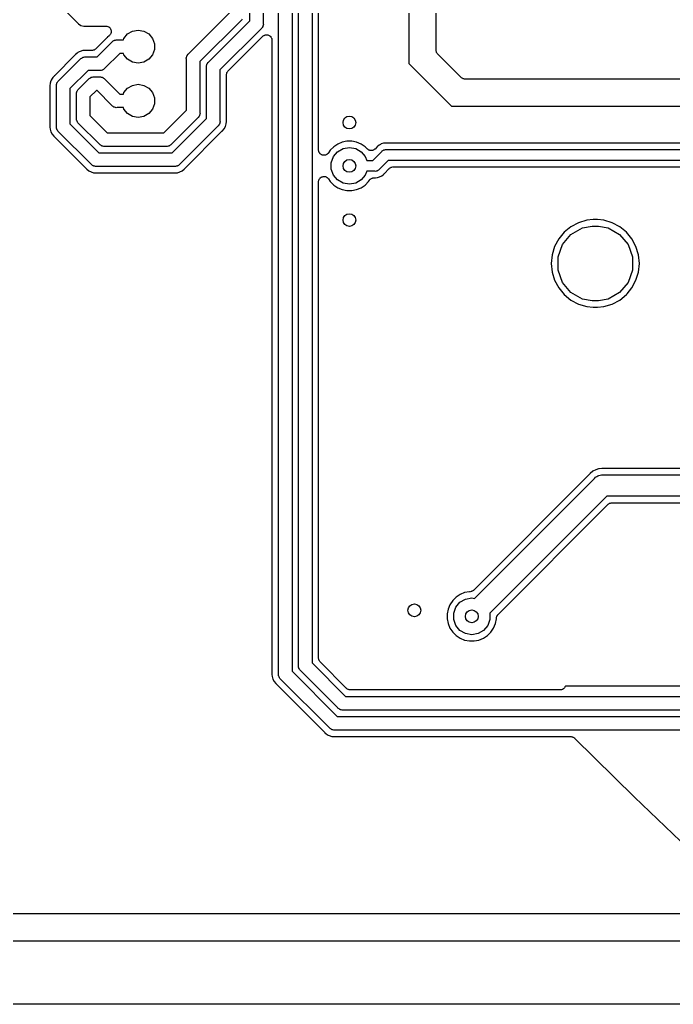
# Model space of a CAD drawing. Extents: x 50 to 248, y -151 to -36.
# Drawn here: x 99.85 to 130.51, y -151.31 to -105.16 of the extents above; entities that cross this region are included whole.
import ezdxf

# ---------------------------------------------------------------- set-up
doc = ezdxf.new("R2010")
doc.units = 0
doc.header["$MEASUREMENT"] = 0
doc.layers.add('BLACK', color=7, linetype='CONTINUOUS')

msp = doc.modelspace()

# ---------------------------------------------------------------- linework, layer by layer
at = {"layer": 'BLACK', "linetype": 'CONTINUOUS'}
for p, q in [((110.642, -105.219), (110.642, -51.8679)), ((111.277, -51.9856), (111.277, -105.337)), ((118.11, -68.9116), (118.11, -107.208)), ((119.38, -106.589), (119.38, -69.8768)), ((111.989, -135.817), (111.989, -88.4652)), ((112.624, -88.5829), (112.624, -135.699)), ((112.928, -135.428), (112.928, -88.8545)), ((113.563, -88.9722), (113.563, -135.31)), ((113.868, -111.265), (113.868, -89.2036)), ((100.64, -103.389), (102.605, -105.354)), ((107.773, -106.759), (109.703, -104.83)), ((110.235, -105.196), (108.306, -107.125)), ((110.267, -105.169), (110.235, -105.196)), ((110.288, -105.132), (110.267, -105.169)), ((102.605, -105.354), (102.723, -105.433)), ((102.723, -105.433), (102.863, -105.461)), ((102.863, -105.461), (103.895, -105.461)), ((103.895, -105.461), (103.897, -105.461)), ((103.897, -105.461), (103.898, -105.461)), ((103.898, -105.461), (103.94, -105.469)), ((103.94, -105.469), (103.982, -105.476)), ((103.982, -105.476), (103.983, -105.477)), ((103.983, -105.477), (103.985, -105.477)), ((103.985, -105.477), (104.022, -105.499)), ((104.022, -105.499), (104.059, -105.52)), ((104.059, -105.52), (104.059, -105.521)), ((104.059, -105.521), (104.061, -105.522)), ((104.061, -105.522), (104.088, -105.555)), ((104.088, -105.555), (104.115, -105.588)), ((104.115, -105.588), (104.116, -105.589)), ((104.116, -105.589), (104.117, -105.59)), ((104.117, -105.59), (104.131, -105.631)), ((104.131, -105.631), (104.145, -105.671)), ((104.145, -105.671), (104.145, -105.672)), ((104.145, -105.672), (104.146, -105.673)), ((104.146, -105.673), (104.145, -105.716)), ((105.145, -105.699), (105.41, -105.652)), ((105.41, -105.652), (105.675, -105.699)), ((108.713, -107.148), (110.642, -105.219)), ((111.175, -105.585), (109.245, -107.514)), ((111.207, -105.558), (111.175, -105.585)), ((111.228, -105.521), (111.207, -105.558)), ((111.252, -105.487), (111.228, -105.521)), ((111.256, -105.473), (111.252, -105.487)), ((111.263, -105.461), (111.256, -105.473)), ((111.27, -105.419), (111.263, -105.461)), ((111.281, -105.379), (111.27, -105.419)), ((111.277, -105.337), (111.281, -105.379)), ((103.94, -106.016), (103.427, -106.529)), ((103.947, -106.006), (103.94, -106.016)), ((103.956, -105.998), (103.947, -106.006)), ((103.968, -105.984), (103.956, -105.998)), ((104.042, -105.923), (103.968, -105.984)), ((104.056, -105.911), (104.042, -105.923)), ((104.042, -105.923), (104.042, -105.923)), ((104.042, -105.923), (104.042, -105.923)), ((104.057, -105.91), (104.056, -105.911)), ((104.059, -105.909), (104.057, -105.91)), ((104.086, -105.877), (104.059, -105.909)), ((104.114, -105.844), (104.086, -105.877)), ((104.115, -105.842), (104.114, -105.843)), ((104.114, -105.843), (104.114, -105.844)), ((104.13, -105.802), (104.115, -105.842)), ((104.145, -105.762), (104.13, -105.802)), ((104.145, -105.716), (104.145, -105.759)), ((104.145, -105.759), (104.145, -105.76)), ((104.145, -105.76), (104.145, -105.762)), ((104.239, -106.158), (104.274, -106.134)), ((104.274, -106.134), (104.287, -106.13)), ((104.287, -106.13), (104.3, -106.123)), ((104.3, -106.123), (104.341, -106.116)), ((104.341, -106.116), (104.382, -106.105)), ((104.382, -106.105), (104.424, -106.108)), ((104.424, -106.108), (104.715, -106.108)), ((104.715, -106.108), (104.74, -106.039)), ((104.74, -106.039), (104.913, -105.833)), ((104.913, -105.833), (105.145, -105.699)), ((105.675, -105.699), (105.907, -105.833)), ((105.907, -105.833), (106.08, -106.039)), ((106.08, -106.039), (106.172, -106.292)), ((109.625, -107.566), (111.25, -105.94)), ((111.25, -105.94), (111.277, -105.921)), ((111.277, -105.921), (111.303, -105.9)), ((111.303, -105.9), (111.313, -105.896)), ((111.313, -105.896), (111.322, -105.89)), ((111.322, -105.89), (111.355, -105.881)), ((111.355, -105.881), (111.386, -105.87)), ((111.386, -105.87), (111.397, -105.87)), ((111.397, -105.87), (111.408, -105.867)), ((111.408, -105.867), (111.441, -105.87)), ((111.441, -105.87), (111.474, -105.87)), ((111.474, -105.87), (111.484, -105.874)), ((111.484, -105.874), (111.496, -105.875)), ((111.496, -105.875), (111.526, -105.889)), ((111.526, -105.889), (111.557, -105.9)), ((111.557, -105.9), (111.565, -105.907)), ((111.565, -105.907), (111.575, -105.912)), ((111.575, -105.912), (111.599, -105.935)), ((111.599, -105.935), (111.624, -105.957)), ((111.624, -105.957), (111.63, -105.966)), ((111.63, -105.966), (111.638, -105.974)), ((111.638, -105.974), (111.652, -106.004)), ((111.652, -106.004), (111.668, -106.033)), ((111.668, -106.033), (111.67, -106.044)), ((111.67, -106.044), (111.675, -106.054)), ((111.675, -106.054), (111.678, -106.087)), ((111.678, -106.087), (111.684, -106.12)), ((111.684, -106.12), (111.684, -135.788)), ((103.301, -106.594), (103.269, -106.603)), ((103.334, -106.588), (103.301, -106.594)), ((103.343, -106.583), (103.334, -106.588)), ((103.354, -106.58), (103.343, -106.583)), ((103.381, -106.561), (103.354, -106.58)), ((103.41, -106.544), (103.381, -106.561)), ((103.417, -106.536), (103.41, -106.544)), ((103.427, -106.529), (103.417, -106.536)), ((103.478, -106.909), (104.176, -106.211)), ((104.176, -106.211), (104.203, -106.179)), ((104.203, -106.179), (104.239, -106.158)), ((106.172, -106.56), (106.08, -106.813)), ((106.172, -106.292), (106.172, -106.56)), ((119.382, -106.6), (119.38, -106.589)), ((102.459, -106.817), (101.483, -107.793)), ((101.677, -108.029), (102.695, -107.011)), ((102.466, -106.806), (102.459, -106.817)), ((102.476, -106.798), (102.466, -106.806)), ((102.487, -106.784), (102.476, -106.798)), ((102.542, -106.739), (102.487, -106.784)), ((102.582, -106.706), (102.542, -106.739)), ((102.542, -106.739), (102.542, -106.739)), ((102.641, -106.674), (102.582, -106.706)), ((102.69, -106.648), (102.641, -106.674)), ((102.641, -106.674), (102.641, -106.674)), ((102.807, -106.613), (102.69, -106.648)), ((102.695, -107.011), (102.722, -106.979)), ((102.722, -106.979), (102.759, -106.958)), ((102.759, -106.958), (102.793, -106.934)), ((102.793, -106.934), (102.807, -106.93)), ((102.911, -106.603), (102.807, -106.613)), ((102.807, -106.93), (102.819, -106.923)), ((102.819, -106.923), (102.861, -106.916)), ((102.861, -106.916), (102.901, -106.905)), ((102.901, -106.905), (102.943, -106.909)), ((102.929, -106.601), (102.911, -106.603)), ((102.911, -106.603), (102.911, -106.603)), ((102.948, -106.603), (102.929, -106.601)), ((102.943, -106.909), (103.478, -106.909)), ((102.96, -106.602), (102.948, -106.603)), ((102.972, -106.604), (102.96, -106.602)), ((103.247, -106.604), (102.972, -106.604)), ((103.258, -106.602), (103.247, -106.604)), ((103.269, -106.603), (103.258, -106.602)), ((104.542, -106.743), (103.844, -107.441)), ((104.715, -106.743), (104.542, -106.743)), ((104.74, -106.813), (104.715, -106.743)), ((104.913, -107.019), (104.74, -106.813)), ((105.145, -107.153), (104.913, -107.019)), ((105.907, -107.019), (105.675, -107.153)), ((106.08, -106.813), (105.907, -107.019)), ((107.667, -106.965), (107.678, -106.925)), ((107.671, -107.007), (107.667, -106.965)), ((107.671, -109.402), (107.671, -107.007)), ((107.678, -106.925), (107.685, -106.883)), ((107.685, -106.883), (107.692, -106.871)), ((107.692, -106.871), (107.696, -106.857)), ((107.696, -106.857), (107.72, -106.823)), ((107.72, -106.823), (107.741, -106.786)), ((107.741, -106.786), (107.773, -106.759)), ((119.381, -106.611), (119.382, -106.6)), ((119.39, -106.643), (119.381, -106.611)), ((119.395, -106.676), (119.39, -106.643)), ((119.401, -106.685), (119.395, -106.676)), ((119.404, -106.696), (119.401, -106.685)), ((119.423, -106.723), (119.404, -106.696)), ((119.439, -106.752), (119.423, -106.723)), ((119.448, -106.759), (119.439, -106.752)), ((119.454, -106.768), (119.448, -106.759)), ((120.562, -107.876), (119.454, -106.768)), ((103.746, -107.518), (103.732, -107.522)), ((103.781, -107.494), (103.746, -107.518)), ((103.817, -107.473), (103.781, -107.494)), ((103.844, -107.441), (103.817, -107.473)), ((105.41, -107.2), (105.145, -107.153)), ((105.675, -107.153), (105.41, -107.2)), ((108.306, -107.125), (108.306, -109.52)), ((108.607, -107.355), (108.618, -107.314)), ((108.61, -107.396), (108.607, -107.355)), ((108.61, -109.791), (108.61, -107.396)), ((108.618, -107.314), (108.625, -107.272)), ((108.625, -107.272), (108.632, -107.26)), ((108.632, -107.26), (108.636, -107.246)), ((108.636, -107.246), (108.66, -107.212)), ((108.66, -107.212), (108.681, -107.175)), ((108.681, -107.175), (108.713, -107.148)), ((109.245, -107.514), (109.245, -109.909)), ((118.11, -107.208), (118.111, -107.22)), ((118.111, -107.22), (118.119, -107.229)), ((118.119, -107.229), (120.101, -109.211)), ((101.372, -107.916), (101.329, -107.996)), ((101.405, -107.876), (101.372, -107.916)), ((101.45, -107.821), (101.405, -107.876)), ((101.405, -107.876), (101.405, -107.876)), ((101.464, -107.81), (101.45, -107.821)), ((101.472, -107.8), (101.464, -107.81)), ((101.483, -107.793), (101.472, -107.8)), ((103.061, -107.544), (102.21, -108.395)), ((102.617, -108.418), (103.084, -107.951)), ((103.596, -107.544), (103.061, -107.544)), ((103.084, -107.951), (103.111, -107.919)), ((103.111, -107.919), (103.148, -107.898)), ((103.148, -107.898), (103.182, -107.874)), ((103.182, -107.874), (103.196, -107.87)), ((103.196, -107.87), (103.208, -107.863)), ((103.208, -107.863), (103.25, -107.856)), ((103.25, -107.856), (103.291, -107.845)), ((103.291, -107.845), (103.332, -107.848)), ((103.332, -107.848), (103.596, -107.848)), ((103.638, -107.547), (103.596, -107.544)), ((103.596, -107.848), (103.638, -107.845)), ((103.679, -107.536), (103.638, -107.547)), ((103.638, -107.845), (103.679, -107.856)), ((103.72, -107.529), (103.679, -107.536)), ((103.679, -107.856), (103.72, -107.863)), ((103.732, -107.522), (103.72, -107.529)), ((103.72, -107.863), (103.732, -107.87)), ((103.732, -107.87), (103.746, -107.874)), ((103.746, -107.874), (103.781, -107.898)), ((103.781, -107.898), (103.817, -107.919)), ((103.817, -107.919), (103.844, -107.951)), ((103.844, -107.951), (104.542, -108.648)), ((109.55, -107.746), (109.552, -107.735)), ((109.55, -109.88), (109.55, -107.746)), ((109.551, -107.723), (109.56, -107.691)), ((109.552, -107.735), (109.551, -107.723)), ((109.56, -107.691), (109.566, -107.659)), ((109.566, -107.659), (109.571, -107.649)), ((109.571, -107.649), (109.574, -107.638)), ((109.574, -107.638), (109.593, -107.611)), ((109.593, -107.611), (109.61, -107.582)), ((109.61, -107.582), (109.618, -107.575)), ((109.618, -107.575), (109.625, -107.566)), ((120.571, -107.882), (120.562, -107.876)), ((120.578, -107.891), (120.571, -107.882)), ((120.607, -107.907), (120.578, -107.891)), ((120.634, -107.926), (120.607, -107.907)), ((120.645, -107.929), (120.634, -107.926)), ((120.654, -107.935), (120.645, -107.929)), ((120.687, -107.94), (120.654, -107.935)), ((120.719, -107.949), (120.687, -107.94)), ((120.73, -107.948), (120.719, -107.949)), ((120.741, -107.95), (120.73, -107.948)), ((159.519, -107.95), (120.741, -107.95)), ((101.279, -108.141), (101.267, -108.263)), ((101.267, -108.263), (101.269, -108.282)), ((101.269, -108.282), (101.268, -108.294)), ((101.268, -108.294), (101.27, -108.306)), ((101.27, -108.306), (101.27, -110.134)), ((101.314, -108.024), (101.279, -108.141)), ((101.329, -107.996), (101.314, -108.024)), ((101.329, -107.996), (101.329, -107.996)), ((101.571, -108.235), (101.582, -108.195)), ((101.575, -108.277), (101.571, -108.235)), ((101.575, -110.163), (101.575, -108.277)), ((101.582, -108.195), (101.589, -108.153)), ((101.589, -108.153), (101.596, -108.141)), ((101.596, -108.141), (101.6, -108.127)), ((101.6, -108.127), (101.624, -108.093)), ((101.624, -108.093), (101.645, -108.056)), ((101.645, -108.056), (101.677, -108.029)), ((102.21, -108.395), (102.21, -110.045)), ((102.585, -108.445), (102.617, -108.418)), ((104.74, -108.579), (104.913, -108.373)), ((104.913, -108.373), (105.145, -108.239)), ((105.145, -108.239), (105.41, -108.192)), ((105.41, -108.192), (105.675, -108.239)), ((105.675, -108.239), (105.907, -108.373)), ((105.907, -108.373), (106.08, -108.579)), ((102.511, -108.625), (102.522, -108.584)), ((102.514, -108.666), (102.511, -108.625)), ((102.514, -109.774), (102.514, -108.666)), ((102.522, -108.584), (102.529, -108.542)), ((102.529, -108.542), (102.536, -108.53)), ((102.536, -108.53), (102.54, -108.516)), ((102.54, -108.516), (102.564, -108.482)), ((102.564, -108.482), (102.585, -108.445)), ((103.45, -108.483), (103.149, -108.784)), ((103.149, -108.784), (103.149, -109.656)), ((103.478, -108.483), (103.45, -108.483)), ((104.176, -109.181), (103.478, -108.483)), ((104.542, -108.648), (104.715, -108.648)), ((104.715, -108.648), (104.74, -108.579)), ((106.08, -108.579), (106.172, -108.832)), ((106.172, -108.832), (106.172, -109.1)), ((104.203, -109.213), (104.176, -109.181)), ((104.239, -109.234), (104.203, -109.213)), ((104.274, -109.258), (104.239, -109.234)), ((104.287, -109.262), (104.274, -109.258)), ((104.3, -109.269), (104.287, -109.262)), ((104.341, -109.276), (104.3, -109.269)), ((104.382, -109.287), (104.341, -109.276)), ((104.424, -109.283), (104.382, -109.287)), ((104.715, -109.283), (104.424, -109.283)), ((104.74, -109.353), (104.715, -109.283)), ((104.913, -109.559), (104.74, -109.353)), ((106.08, -109.353), (105.907, -109.559)), ((106.172, -109.1), (106.08, -109.353)), ((120.101, -109.211), (120.11, -109.219)), ((120.11, -109.219), (120.122, -109.22)), ((120.122, -109.22), (159.439, -109.22)), ((102.511, -109.815), (102.514, -109.774)), ((102.522, -109.856), (102.511, -109.815)), ((103.149, -109.656), (103.958, -110.465)), ((105.145, -109.693), (104.913, -109.559)), ((105.41, -109.74), (105.145, -109.693)), ((105.675, -109.693), (105.41, -109.74)), ((105.907, -109.559), (105.675, -109.693)), ((106.608, -110.465), (107.671, -109.402)), ((108.203, -109.768), (106.974, -110.997)), ((106.997, -111.404), (108.61, -109.791)), ((108.235, -109.741), (108.203, -109.768)), ((108.256, -109.704), (108.235, -109.741)), ((108.28, -109.67), (108.256, -109.704)), ((108.284, -109.656), (108.28, -109.67)), ((108.291, -109.644), (108.284, -109.656)), ((108.298, -109.602), (108.291, -109.644)), ((108.309, -109.561), (108.298, -109.602)), ((108.306, -109.52), (108.309, -109.561)), ((101.269, -110.158), (101.267, -110.177)), ((101.267, -110.177), (101.269, -110.195)), ((101.27, -110.134), (101.268, -110.146)), ((101.268, -110.146), (101.269, -110.158)), ((101.269, -110.195), (101.269, -110.195)), ((101.269, -110.195), (101.279, -110.299)), ((101.571, -110.205), (101.575, -110.163)), ((101.582, -110.245), (101.571, -110.205)), ((101.589, -110.287), (101.582, -110.245)), ((101.596, -110.299), (101.589, -110.287)), ((102.21, -110.045), (103.569, -111.404)), ((102.529, -109.898), (102.522, -109.856)), ((102.536, -109.91), (102.529, -109.898)), ((102.54, -109.924), (102.536, -109.91)), ((102.564, -109.958), (102.54, -109.924)), ((102.585, -109.995), (102.564, -109.958)), ((102.617, -110.022), (102.585, -109.995)), ((103.592, -110.997), (102.617, -110.022)), ((109.143, -110.157), (107.363, -111.937)), ((109.175, -110.13), (109.143, -110.157)), ((109.196, -110.093), (109.175, -110.13)), ((109.22, -110.059), (109.196, -110.093)), ((109.224, -110.045), (109.22, -110.059)), ((109.231, -110.033), (109.224, -110.045)), ((109.238, -109.991), (109.231, -110.033)), ((109.249, -109.951), (109.238, -109.991)), ((109.245, -109.909), (109.249, -109.951)), ((109.37, -110.365), (109.448, -110.27)), ((109.448, -110.27), (109.506, -110.162)), ((109.506, -110.162), (109.541, -110.045)), ((109.541, -110.045), (109.551, -109.941)), ((109.552, -109.892), (109.55, -109.88)), ((109.551, -109.904), (109.552, -109.892)), ((109.553, -109.923), (109.551, -109.904)), ((109.551, -109.941), (109.553, -109.923)), ((109.551, -109.941), (109.551, -109.941)), ((101.279, -110.299), (101.314, -110.416)), ((101.314, -110.416), (101.372, -110.524)), ((101.372, -110.524), (101.45, -110.619)), ((101.45, -110.619), (101.464, -110.63)), ((101.464, -110.63), (101.472, -110.64)), ((101.472, -110.64), (101.483, -110.647)), ((101.483, -110.647), (102.967, -112.131)), ((101.6, -110.313), (101.596, -110.299)), ((101.624, -110.347), (101.6, -110.313)), ((101.645, -110.384), (101.624, -110.347)), ((101.677, -110.411), (101.645, -110.384)), ((103.203, -111.937), (101.677, -110.411)), ((103.958, -110.465), (106.608, -110.465)), ((107.599, -112.131), (109.337, -110.393)), ((109.337, -110.393), (109.348, -110.386)), ((109.348, -110.386), (109.356, -110.376)), ((109.356, -110.376), (109.37, -110.365)), ((103.619, -111.029), (103.592, -110.997)), ((103.656, -111.05), (103.619, -111.029)), ((103.69, -111.074), (103.656, -111.05)), ((103.704, -111.078), (103.69, -111.074)), ((103.716, -111.085), (103.704, -111.078)), ((103.758, -111.092), (103.716, -111.085)), ((103.799, -111.103), (103.758, -111.092)), ((103.84, -111.1), (103.799, -111.103)), ((106.726, -111.1), (103.84, -111.1)), ((106.767, -111.103), (106.726, -111.1)), ((106.808, -111.092), (106.767, -111.103)), ((106.85, -111.085), (106.808, -111.092)), ((106.862, -111.078), (106.85, -111.085)), ((106.876, -111.074), (106.862, -111.078)), ((106.91, -111.05), (106.876, -111.074)), ((106.947, -111.029), (106.91, -111.05)), ((106.974, -110.997), (106.947, -111.029)), ((114.58, -111.117), (114.419, -111.278)), ((114.769, -110.991), (114.58, -111.117)), ((114.761, -111.353), (115.021, -111.203)), ((114.979, -110.904), (114.769, -110.991)), ((115.202, -110.859), (114.979, -110.904)), ((115.021, -111.203), (115.316, -111.151)), ((115.43, -110.859), (115.202, -110.859)), ((115.316, -111.151), (115.611, -111.203)), ((115.653, -110.904), (115.43, -110.859)), ((115.611, -111.203), (115.871, -111.353)), ((115.863, -110.991), (115.653, -110.904)), ((116.052, -111.117), (115.863, -110.991)), ((116.159, -111.224), (116.052, -111.117)), ((116.603, -111.139), (116.518, -111.224)), ((116.61, -111.129), (116.603, -111.139)), ((116.619, -111.121), (116.61, -111.129)), ((116.629, -111.109), (116.619, -111.121)), ((116.706, -111.045), (116.629, -111.109)), ((116.714, -111.039), (116.706, -111.045)), ((116.706, -111.045), (116.706, -111.045)), ((116.768, -111.01), (116.714, -111.039)), ((116.811, -110.987), (116.768, -111.01)), ((116.768, -111.01), (116.768, -111.01)), ((116.768, -111.01), (116.768, -111.01)), ((116.917, -110.955), (116.811, -110.987)), ((117.011, -110.946), (116.917, -110.955)), ((117.026, -110.944), (117.011, -110.946)), ((117.011, -110.946), (117.011, -110.946)), ((117.041, -110.946), (117.026, -110.944)), ((117.054, -110.945), (117.041, -110.946)), ((117.066, -110.947), (117.054, -110.945)), ((154.9, -110.947), (117.066, -110.947)), ((103.569, -111.404), (106.997, -111.404)), ((113.871, -111.279), (113.868, -111.265)), ((113.87, -111.293), (113.871, -111.279)), ((113.878, -111.322), (113.87, -111.293)), ((113.884, -111.352), (113.878, -111.322)), ((113.89, -111.364), (113.884, -111.352)), ((113.894, -111.377), (113.89, -111.364)), ((113.912, -111.402), (113.894, -111.377)), ((113.928, -111.428), (113.912, -111.402)), ((113.938, -111.437), (113.928, -111.428)), ((113.947, -111.448), (113.938, -111.437)), ((113.972, -111.465), (113.947, -111.448)), ((113.995, -111.485), (113.972, -111.465)), ((114.008, -111.49), (113.995, -111.485)), ((114.02, -111.497), (114.008, -111.49)), ((114.049, -111.505), (114.02, -111.497)), ((114.078, -111.515), (114.049, -111.505)), ((114.092, -111.515), (114.078, -111.515)), ((114.106, -111.518), (114.092, -111.515)), ((114.136, -111.515), (114.106, -111.518)), ((114.166, -111.515), (114.136, -111.515)), ((114.179, -111.51), (114.166, -111.515)), ((114.193, -111.509), (114.179, -111.51)), ((114.221, -111.495), (114.193, -111.509)), ((114.249, -111.485), (114.221, -111.495)), ((114.26, -111.476), (114.249, -111.485)), ((114.272, -111.47), (114.26, -111.476)), ((114.293, -111.448), (114.272, -111.47)), ((114.317, -111.428), (114.293, -111.448)), ((114.324, -111.416), (114.317, -111.428)), ((114.333, -111.406), (114.324, -111.416)), ((114.419, -111.278), (114.333, -111.406)), ((114.466, -111.864), (114.569, -111.582)), ((114.569, -111.582), (114.761, -111.353)), ((115.871, -111.353), (116.063, -111.582)), ((116.063, -111.582), (116.128, -111.76)), ((116.177, -111.236), (116.159, -111.224)), ((116.193, -111.252), (116.177, -111.236)), ((116.213, -111.262), (116.193, -111.252)), ((116.231, -111.274), (116.213, -111.262)), ((116.253, -111.28), (116.231, -111.274)), ((116.273, -111.289), (116.253, -111.28)), ((116.295, -111.291), (116.273, -111.289)), ((116.316, -111.297), (116.295, -111.291)), ((116.338, -111.295), (116.316, -111.297)), ((116.361, -111.297), (116.338, -111.295)), ((116.382, -111.291), (116.361, -111.297)), ((116.404, -111.289), (116.382, -111.291)), ((116.424, -111.28), (116.404, -111.289)), ((116.413, -111.76), (116.839, -111.334)), ((116.446, -111.274), (116.424, -111.28)), ((116.464, -111.262), (116.446, -111.274)), ((116.484, -111.252), (116.464, -111.262)), ((116.5, -111.236), (116.484, -111.252)), ((116.518, -111.224), (116.5, -111.236)), ((116.839, -111.334), (116.86, -111.308)), ((116.86, -111.308), (116.889, -111.292)), ((116.889, -111.292), (116.917, -111.272)), ((116.917, -111.272), (116.928, -111.269)), ((116.928, -111.269), (116.938, -111.264)), ((116.938, -111.264), (116.971, -111.258)), ((116.971, -111.258), (117.004, -111.249)), ((117.004, -111.249), (117.037, -111.252)), ((117.037, -111.252), (154.929, -111.252)), ((102.967, -112.131), (102.974, -112.142)), ((103.23, -111.969), (103.203, -111.937)), ((103.267, -111.99), (103.23, -111.969)), ((103.301, -112.014), (103.267, -111.99)), ((103.315, -112.018), (103.301, -112.014)), ((103.327, -112.025), (103.315, -112.018)), ((103.369, -112.032), (103.327, -112.025)), ((103.409, -112.043), (103.369, -112.032)), ((103.451, -112.039), (103.409, -112.043)), ((107.115, -112.039), (103.451, -112.039)), ((107.157, -112.043), (107.115, -112.039)), ((107.197, -112.032), (107.157, -112.043)), ((107.239, -112.025), (107.197, -112.032)), ((107.251, -112.018), (107.239, -112.025)), ((107.265, -112.014), (107.251, -112.018)), ((107.299, -111.99), (107.265, -112.014)), ((107.336, -111.969), (107.299, -111.99)), ((107.363, -111.937), (107.336, -111.969)), ((107.592, -112.142), (107.599, -112.131)), ((114.466, -112.164), (114.466, -111.864)), ((116.128, -111.76), (116.413, -111.76)), ((117.131, -111.76), (116.706, -112.186)), ((154.835, -111.76), (117.131, -111.76)), ((117.183, -112.139), (117.192, -112.133)), ((117.192, -112.133), (117.199, -112.124)), ((117.199, -112.124), (117.228, -112.108)), ((117.228, -112.108), (117.255, -112.089)), ((117.255, -112.089), (117.266, -112.086)), ((117.266, -112.086), (117.276, -112.08)), ((117.276, -112.08), (117.309, -112.074)), ((117.309, -112.074), (117.341, -112.066)), ((117.341, -112.066), (117.352, -112.067)), ((117.352, -112.067), (117.363, -112.065)), ((117.363, -112.065), (154.603, -112.065)), ((102.974, -112.142), (102.984, -112.15)), ((102.984, -112.15), (102.995, -112.164)), ((102.995, -112.164), (103.09, -112.242)), ((103.09, -112.242), (103.198, -112.3)), ((103.198, -112.3), (103.315, -112.335)), ((103.315, -112.335), (103.419, -112.345)), ((103.419, -112.345), (103.419, -112.345)), ((103.419, -112.345), (103.437, -112.347)), ((103.437, -112.347), (103.456, -112.345)), ((103.456, -112.345), (103.468, -112.346)), ((103.468, -112.346), (103.48, -112.344)), ((103.48, -112.344), (107.086, -112.344)), ((107.086, -112.344), (107.098, -112.346)), ((107.098, -112.346), (107.11, -112.345)), ((107.11, -112.345), (107.129, -112.347)), ((107.129, -112.347), (107.147, -112.345)), ((107.147, -112.345), (107.251, -112.335)), ((107.147, -112.345), (107.147, -112.345)), ((107.251, -112.335), (107.368, -112.3)), ((107.368, -112.3), (107.476, -112.242)), ((107.476, -112.242), (107.571, -112.164)), ((107.571, -112.164), (107.582, -112.15)), ((107.582, -112.15), (107.592, -112.142)), ((113.928, -112.6), (113.938, -112.591)), ((113.938, -112.591), (113.947, -112.58)), ((113.947, -112.58), (113.972, -112.563)), ((113.972, -112.563), (113.995, -112.543)), ((113.995, -112.543), (114.008, -112.538)), ((114.008, -112.538), (114.02, -112.531)), ((114.02, -112.531), (114.049, -112.523)), ((114.049, -112.523), (114.078, -112.513)), ((114.078, -112.513), (114.092, -112.513)), ((114.092, -112.513), (114.106, -112.51)), ((114.106, -112.51), (114.136, -112.513)), ((114.136, -112.513), (114.166, -112.513)), ((114.166, -112.513), (114.179, -112.518)), ((114.179, -112.518), (114.193, -112.519)), ((114.193, -112.519), (114.221, -112.533)), ((114.221, -112.533), (114.249, -112.543)), ((114.249, -112.543), (114.26, -112.552)), ((114.26, -112.552), (114.272, -112.558)), ((114.272, -112.558), (114.293, -112.58)), ((114.293, -112.58), (114.317, -112.6)), ((114.569, -112.446), (114.466, -112.164)), ((114.761, -112.675), (114.569, -112.446)), ((116.063, -112.446), (115.871, -112.675)), ((116.128, -112.268), (116.063, -112.446)), ((116.507, -112.268), (116.128, -112.268)), ((116.349, -112.606), (116.38, -112.588)), ((116.38, -112.588), (116.389, -112.587)), ((116.389, -112.587), (116.396, -112.583)), ((116.396, -112.583), (116.415, -112.581)), ((116.415, -112.581), (116.419, -112.58)), ((116.415, -112.581), (116.415, -112.581)), ((116.419, -112.58), (116.432, -112.579)), ((116.432, -112.579), (116.467, -112.573)), ((116.467, -112.573), (116.478, -112.573)), ((116.478, -112.573), (116.482, -112.574)), ((116.482, -112.574), (116.484, -112.573)), ((116.484, -112.573), (116.491, -112.575)), ((116.491, -112.575), (116.503, -112.574)), ((116.503, -112.574), (116.518, -112.576)), ((116.541, -112.271), (116.507, -112.268)), ((116.518, -112.576), (116.533, -112.574)), ((116.533, -112.574), (116.628, -112.565)), ((116.533, -112.574), (116.533, -112.574)), ((116.573, -112.262), (116.541, -112.271)), ((116.606, -112.256), (116.573, -112.262)), ((116.616, -112.251), (116.606, -112.256)), ((116.627, -112.248), (116.616, -112.251)), ((116.655, -112.228), (116.627, -112.248)), ((116.628, -112.565), (116.733, -112.533)), ((116.684, -112.212), (116.655, -112.228)), ((116.706, -112.186), (116.684, -112.212)), ((116.733, -112.533), (116.83, -112.481)), ((116.83, -112.481), (116.915, -112.411)), ((116.915, -112.411), (116.925, -112.399)), ((116.925, -112.399), (116.934, -112.391)), ((116.934, -112.391), (116.941, -112.381)), ((116.941, -112.381), (117.183, -112.139)), ((113.868, -112.763), (113.871, -112.749)), ((113.868, -135.078), (113.868, -112.763)), ((113.87, -112.735), (113.878, -112.706)), ((113.871, -112.749), (113.87, -112.735)), ((113.878, -112.706), (113.884, -112.676)), ((113.884, -112.676), (113.89, -112.664)), ((113.89, -112.664), (113.894, -112.651)), ((113.894, -112.651), (113.912, -112.626)), ((113.912, -112.626), (113.928, -112.6)), ((114.317, -112.6), (114.324, -112.612)), ((114.324, -112.612), (114.333, -112.622)), ((114.333, -112.622), (114.419, -112.75)), ((114.419, -112.75), (114.58, -112.911)), ((114.58, -112.911), (114.769, -113.037)), ((115.021, -112.825), (114.761, -112.675)), ((114.769, -113.037), (114.979, -113.124)), ((115.316, -112.877), (115.021, -112.825)), ((115.611, -112.825), (115.316, -112.877)), ((115.871, -112.675), (115.611, -112.825)), ((115.653, -113.124), (115.863, -113.037)), ((115.863, -113.037), (116.052, -112.911)), ((116.052, -112.911), (116.213, -112.75)), ((116.213, -112.75), (116.256, -112.686)), ((116.256, -112.686), (116.281, -112.66)), ((116.281, -112.66), (116.304, -112.632)), ((116.304, -112.632), (116.311, -112.628)), ((116.311, -112.628), (116.317, -112.622)), ((116.317, -112.622), (116.349, -112.606)), ((114.979, -113.124), (115.202, -113.169)), ((115.202, -113.169), (115.43, -113.169)), ((115.43, -113.169), (115.653, -113.124)), ((125.703, -114.869), (125.39, -115.126)), ((126.06, -114.678), (125.703, -114.869)), ((126.447, -114.561), (126.06, -114.678)), ((126.242, -114.916), (126.697, -114.836)), ((126.749, -114.531), (126.447, -114.561)), ((126.697, -114.836), (127.003, -114.836)), ((126.951, -114.531), (126.749, -114.531)), ((127.253, -114.561), (126.951, -114.531)), ((127.003, -114.836), (127.458, -114.916)), ((127.64, -114.678), (127.253, -114.561)), ((127.997, -114.869), (127.64, -114.678)), ((128.31, -115.126), (127.997, -114.869)), ((125.39, -115.126), (125.133, -115.439)), ((125.311, -115.698), (125.708, -115.225)), ((125.708, -115.225), (126.242, -114.916)), ((127.458, -114.916), (127.992, -115.225)), ((127.992, -115.225), (128.389, -115.698)), ((128.567, -115.439), (128.31, -115.126)), ((124.942, -115.796), (124.825, -116.183)), ((125.133, -115.439), (124.942, -115.796)), ((125.1, -116.277), (125.311, -115.698)), ((128.389, -115.698), (128.6, -116.277)), ((128.758, -115.796), (128.567, -115.439)), ((128.875, -116.183), (128.758, -115.796)), ((124.825, -116.183), (124.785, -116.586)), ((125.1, -116.895), (125.1, -116.277)), ((128.6, -116.277), (128.6, -116.895)), ((128.915, -116.586), (128.875, -116.183)), ((124.785, -116.586), (124.825, -116.989)), ((128.875, -116.989), (128.915, -116.586)), ((124.825, -116.989), (124.942, -117.376)), ((125.311, -117.474), (125.1, -116.895)), ((128.6, -116.895), (128.389, -117.474)), ((128.758, -117.376), (128.875, -116.989)), ((124.942, -117.376), (125.133, -117.733)), ((125.708, -117.947), (125.311, -117.474)), ((128.389, -117.474), (127.992, -117.947)), ((128.567, -117.733), (128.758, -117.376)), ((125.133, -117.733), (125.39, -118.046)), ((125.39, -118.046), (125.703, -118.303)), ((126.242, -118.256), (125.708, -117.947)), ((127.992, -117.947), (127.458, -118.256)), ((127.997, -118.303), (128.31, -118.046)), ((128.31, -118.046), (128.338, -118.012)), ((128.338, -118.012), (128.567, -117.733)), ((128.338, -118.012), (128.338, -118.012)), ((125.703, -118.303), (126.06, -118.494)), ((126.06, -118.494), (126.447, -118.611)), ((126.697, -118.336), (126.242, -118.256)), ((127.003, -118.336), (126.697, -118.336)), ((127.458, -118.256), (127.003, -118.336)), ((127.253, -118.611), (127.64, -118.494)), ((127.64, -118.494), (127.997, -118.303)), ((126.447, -118.611), (126.749, -118.641)), ((126.749, -118.641), (126.951, -118.641)), ((126.951, -118.641), (127.253, -118.611)), ((126.611, -126.428), (126.594, -126.449)), ((126.734, -126.328), (126.611, -126.428)), ((126.873, -126.253), (126.734, -126.328)), ((127.003, -126.214), (126.873, -126.253)), ((127.025, -126.207), (127.003, -126.214)), ((127.156, -126.194), (127.025, -126.207)), ((127.183, -126.191), (127.156, -126.194)), ((127.156, -126.194), (127.156, -126.194)), ((127.21, -126.194), (127.183, -126.191)), ((127.223, -126.193), (127.21, -126.194)), ((127.235, -126.195), (127.223, -126.193)), ((142.576, -126.195), (127.235, -126.195)), ((126.577, -126.468), (121.148, -131.896)), ((121.19, -132.286), (126.814, -126.662)), ((126.584, -126.457), (126.577, -126.468)), ((126.594, -126.449), (126.584, -126.457)), ((126.814, -126.662), (126.857, -126.611)), ((126.857, -126.611), (126.914, -126.578)), ((126.914, -126.578), (126.968, -126.54)), ((126.968, -126.54), (126.99, -126.534)), ((126.99, -126.534), (127.009, -126.523)), ((127.009, -126.523), (127.075, -126.511)), ((127.075, -126.511), (127.139, -126.494)), ((127.139, -126.494), (127.205, -126.5)), ((127.205, -126.5), (142.82, -126.5)), ((127.39, -127.5), (121.907, -132.983)), ((142.82, -127.5), (127.39, -127.5)), ((127.525, -127.826), (127.535, -127.82)), ((127.535, -127.82), (127.567, -127.814)), ((127.567, -127.814), (127.599, -127.806)), ((127.599, -127.806), (127.611, -127.807)), ((127.611, -127.807), (127.622, -127.805)), ((127.622, -127.805), (142.576, -127.805)), ((122.287, -133.035), (127.442, -127.879)), ((127.442, -127.879), (127.451, -127.873)), ((127.451, -127.873), (127.458, -127.864)), ((127.458, -127.864), (127.487, -127.848)), ((127.487, -127.848), (127.514, -127.829)), ((127.514, -127.829), (127.525, -127.826)), ((120.944, -131.971), (120.721, -132.015)), ((120.969, -131.971), (120.944, -131.971)), ((120.98, -131.969), (120.969, -131.971)), ((120.991, -131.97), (120.98, -131.969)), ((121.023, -131.961), (120.991, -131.97)), ((121.056, -131.955), (121.023, -131.961)), ((121.065, -131.95), (121.056, -131.955)), ((121.076, -131.947), (121.065, -131.95)), ((121.103, -131.928), (121.076, -131.947)), ((121.132, -131.911), (121.103, -131.928)), ((121.139, -131.903), (121.132, -131.911)), ((121.148, -131.896), (121.139, -131.903)), ((120.16, -132.389), (120.034, -132.579)), ((120.321, -132.229), (120.16, -132.389)), ((120.51, -132.102), (120.321, -132.229)), ((120.503, -132.464), (120.762, -132.315)), ((120.721, -132.015), (120.51, -132.102)), ((120.762, -132.315), (121.057, -132.262)), ((121.057, -132.262), (121.19, -132.286)), ((119.947, -132.789), (119.903, -133.012)), ((120.034, -132.579), (119.947, -132.789)), ((120.207, -132.976), (120.31, -132.694)), ((120.31, -132.694), (120.503, -132.464)), ((119.903, -133.012), (119.903, -133.239)), ((119.903, -133.239), (119.947, -133.462)), ((120.207, -133.275), (120.207, -132.976)), ((120.31, -133.557), (120.207, -133.275)), ((121.907, -133.275), (121.805, -133.557)), ((121.907, -132.983), (121.907, -133.275)), ((122.168, -133.462), (122.212, -133.239)), ((122.212, -133.214), (122.214, -133.203)), ((122.212, -133.239), (122.212, -133.214)), ((122.213, -133.192), (122.222, -133.16)), ((122.214, -133.203), (122.213, -133.192)), ((122.222, -133.16), (122.228, -133.127)), ((122.228, -133.127), (122.233, -133.118)), ((122.233, -133.118), (122.236, -133.107)), ((122.236, -133.107), (122.255, -133.08)), ((122.255, -133.08), (122.272, -133.051)), ((122.272, -133.051), (122.28, -133.044)), ((122.28, -133.044), (122.287, -133.035)), ((119.947, -133.462), (120.034, -133.673)), ((120.034, -133.673), (120.16, -133.862)), ((120.503, -133.787), (120.31, -133.557)), ((120.762, -133.937), (120.503, -133.787)), ((121.612, -133.787), (121.353, -133.937)), ((121.805, -133.557), (121.612, -133.787)), ((121.954, -133.862), (122.081, -133.673)), ((122.081, -133.673), (122.168, -133.462)), ((120.16, -133.862), (120.321, -134.023)), ((120.321, -134.023), (120.51, -134.149)), ((120.51, -134.149), (120.721, -134.236)), ((120.721, -134.236), (120.944, -134.28)), ((121.057, -133.989), (120.762, -133.937)), ((120.944, -134.28), (121.171, -134.28)), ((121.353, -133.937), (121.057, -133.989)), ((121.171, -134.28), (121.394, -134.236)), ((121.394, -134.236), (121.604, -134.149)), ((121.604, -134.149), (121.794, -134.023)), ((121.794, -134.023), (121.954, -133.862)), ((113.87, -135.089), (113.868, -135.078)), ((113.869, -135.101), (113.87, -135.089)), ((113.878, -135.133), (113.869, -135.101)), ((113.884, -135.165), (113.878, -135.133)), ((113.889, -135.175), (113.884, -135.165)), ((113.892, -135.186), (113.889, -135.175)), ((113.911, -135.213), (113.892, -135.186)), ((112.925, -135.469), (112.928, -135.428)), ((112.936, -135.51), (112.925, -135.469)), ((112.943, -135.552), (112.936, -135.51)), ((112.95, -135.564), (112.943, -135.552)), ((112.954, -135.578), (112.95, -135.564)), ((112.978, -135.612), (112.954, -135.578)), ((112.999, -135.649), (112.978, -135.612)), ((113.031, -135.676), (112.999, -135.649)), ((113.563, -135.31), (115.134, -136.881)), ((113.928, -135.242), (113.911, -135.213)), ((113.936, -135.249), (113.928, -135.242)), ((113.943, -135.258), (113.936, -135.249)), ((115.186, -136.501), (113.943, -135.258)), ((111.683, -135.812), (111.681, -135.831)), ((111.681, -135.831), (111.683, -135.849)), ((111.684, -135.788), (111.682, -135.8)), ((111.682, -135.8), (111.683, -135.812)), ((111.683, -135.849), (111.683, -135.849)), ((111.683, -135.849), (111.693, -135.953)), ((111.693, -135.953), (111.728, -136.07)), ((111.728, -136.07), (111.786, -136.178)), ((111.985, -135.859), (111.989, -135.817)), ((111.996, -135.899), (111.985, -135.859)), ((112.003, -135.941), (111.996, -135.899)), ((112.01, -135.953), (112.003, -135.941)), ((112.014, -135.967), (112.01, -135.953)), ((112.038, -136.001), (112.014, -135.967)), ((112.059, -136.038), (112.038, -136.001)), ((112.091, -136.065), (112.059, -136.038)), ((114.379, -138.353), (112.091, -136.065)), ((112.624, -135.699), (114.745, -137.82)), ((114.768, -137.413), (113.031, -135.676)), ((111.786, -136.178), (111.864, -136.273)), ((111.864, -136.273), (111.878, -136.284)), ((111.878, -136.284), (111.886, -136.294)), ((111.886, -136.294), (111.897, -136.301)), ((111.897, -136.301), (114.143, -138.547)), ((115.195, -136.508), (115.186, -136.501)), ((115.202, -136.516), (115.195, -136.508)), ((115.231, -136.533), (115.202, -136.516)), ((115.258, -136.552), (115.231, -136.533)), ((115.269, -136.555), (115.258, -136.552)), ((115.279, -136.56), (115.269, -136.555)), ((115.311, -136.566), (115.279, -136.56)), ((115.343, -136.575), (115.311, -136.566)), ((115.355, -136.574), (115.343, -136.575)), ((115.366, -136.576), (115.355, -136.574)), ((125.201, -136.576), (115.366, -136.576)), ((125.217, -136.573), (125.201, -136.576)), ((125.234, -136.574), (125.217, -136.573)), ((125.26, -136.565), (125.234, -136.574)), ((125.288, -136.56), (125.26, -136.565)), ((125.302, -136.552), (125.288, -136.56)), ((125.318, -136.547), (125.302, -136.552)), ((125.34, -136.53), (125.318, -136.547)), ((125.364, -136.516), (125.34, -136.53)), ((125.375, -136.504), (125.364, -136.516)), ((125.388, -136.493), (125.375, -136.504)), ((125.403, -136.47), (125.388, -136.493)), ((125.421, -136.449), (125.403, -136.47)), ((125.426, -136.433), (125.421, -136.449)), ((125.435, -136.419), (125.426, -136.433)), ((125.439, -136.41), (125.435, -136.419)), ((125.445, -136.399), (125.439, -136.41)), ((125.456, -136.398), (125.445, -136.399)), ((159.439, -136.398), (125.456, -136.398)), ((115.134, -136.881), (179.252, -136.881)), ((114.795, -137.445), (114.768, -137.413)), ((114.832, -137.466), (114.795, -137.445)), ((114.866, -137.49), (114.832, -137.466)), ((114.88, -137.494), (114.866, -137.49)), ((114.892, -137.501), (114.88, -137.494)), ((114.934, -137.508), (114.892, -137.501)), ((114.975, -137.519), (114.934, -137.508)), ((115.016, -137.516), (114.975, -137.519)), ((179.37, -137.516), (115.016, -137.516)), ((114.745, -137.82), (179.641, -137.82)), ((114.406, -138.385), (114.379, -138.353)), ((114.443, -138.406), (114.406, -138.385)), ((114.477, -138.43), (114.443, -138.406)), ((114.491, -138.434), (114.477, -138.43)), ((114.503, -138.441), (114.491, -138.434)), ((114.143, -138.547), (114.15, -138.558)), ((114.15, -138.558), (114.16, -138.566)), ((114.16, -138.566), (114.171, -138.58)), ((114.171, -138.58), (114.226, -138.625)), ((114.226, -138.625), (114.226, -138.625)), ((114.226, -138.625), (114.266, -138.658)), ((114.266, -138.658), (114.325, -138.69)), ((114.325, -138.69), (114.325, -138.69)), ((114.325, -138.69), (114.325, -138.69)), ((114.325, -138.69), (114.374, -138.716)), ((114.374, -138.716), (114.491, -138.751)), ((114.491, -138.751), (114.595, -138.761)), ((114.545, -138.448), (114.503, -138.441)), ((114.585, -138.459), (114.545, -138.448)), ((114.627, -138.455), (114.585, -138.459)), ((114.595, -138.761), (114.595, -138.761)), ((114.595, -138.761), (114.613, -138.763)), ((114.613, -138.763), (114.632, -138.761)), ((179.759, -138.455), (114.627, -138.455)), ((114.632, -138.761), (114.644, -138.762)), ((114.644, -138.762), (114.656, -138.76)), ((114.656, -138.76), (125.702, -138.76)), ((125.702, -138.76), (125.712, -138.762)), ((125.712, -138.762), (125.722, -138.761)), ((125.722, -138.761), (125.755, -138.77)), ((125.755, -138.77), (125.789, -138.776)), ((125.789, -138.776), (125.797, -138.781)), ((125.797, -138.781), (125.807, -138.783)), ((125.807, -138.783), (125.835, -138.802)), ((125.835, -138.802), (125.865, -138.82)), ((125.865, -138.82), (125.871, -138.827)), ((125.871, -138.827), (125.88, -138.833)), ((125.88, -138.833), (128.693, -141.596)), ((128.693, -141.596), (128.694, -141.597)), ((128.694, -141.597), (132.803, -145.559)), ((132.195, -147.066), (52.1432, -147.066)), ((52.063, -148.336), (132.34, -148.336)), ((247.575, -151.309), (51.637, -151.309))]:
    msp.add_line(p, q, dxfattribs=at)
at = {"layer": 'BLACK'}
for centre in [(115.316, -109.982), (115.316, -112.014), (115.316, -114.554), (118.364, -132.842), (121.057, -133.126)]:
    msp.add_circle(centre, 0.3, dxfattribs=at)

doc.saveas('drawing.dxf')
